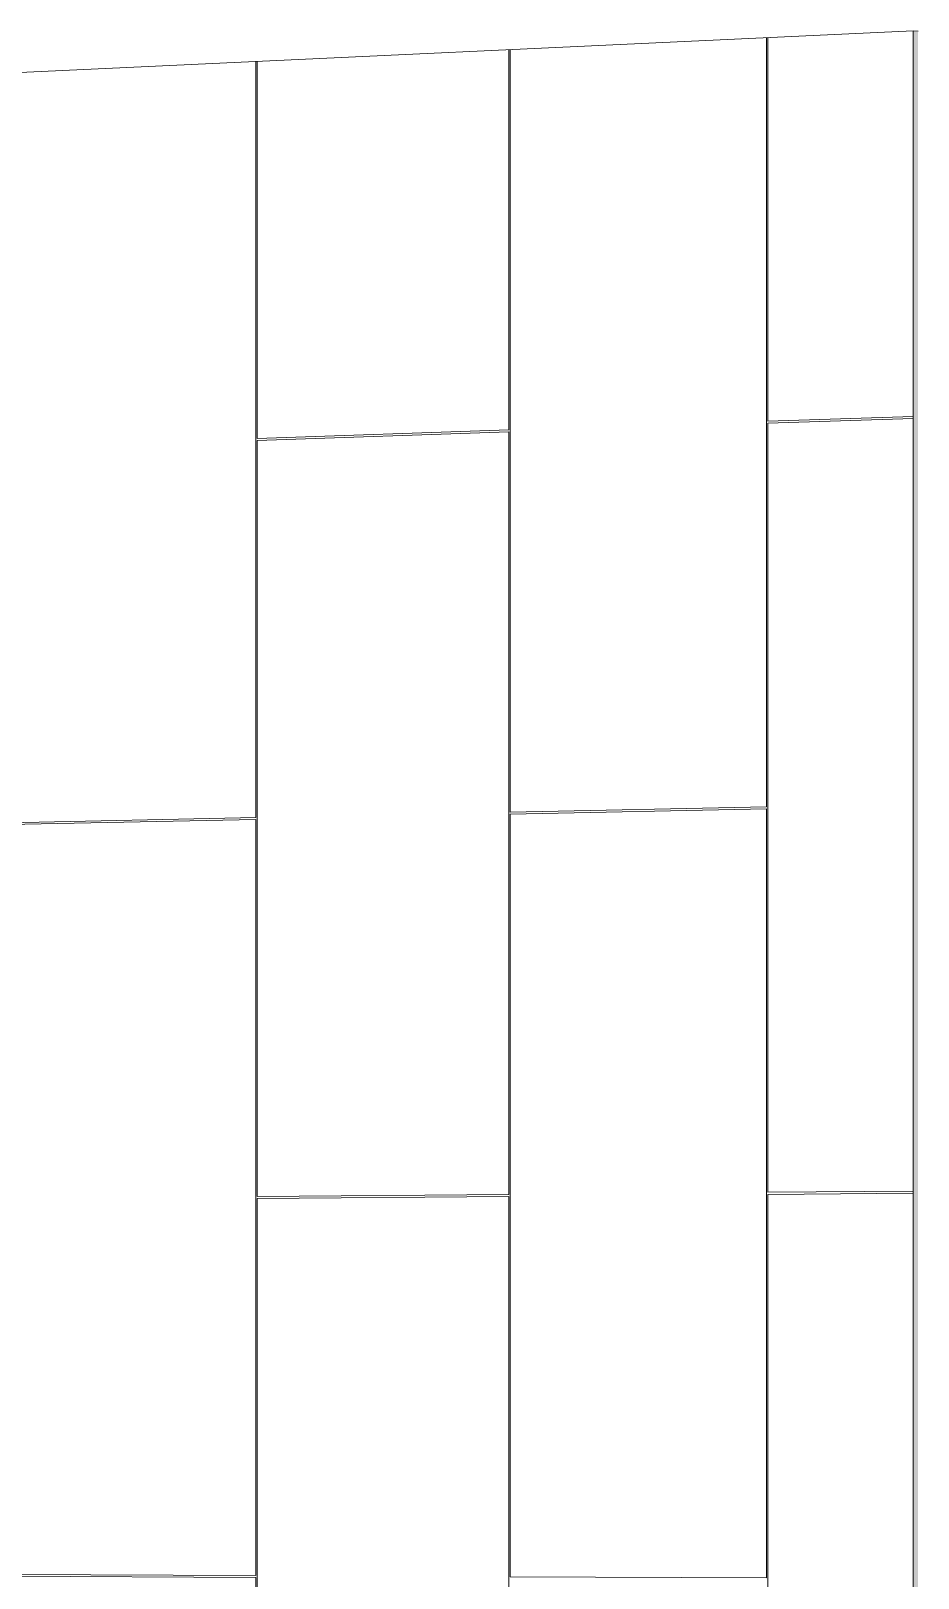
# Model space of a CAD drawing. Header units: inches. Extents: x 31156 to 31160, y -65 to 66.
# Drawn here: x 31159.3979 to 31159.4444, y 65.9927 to 66.0737 of the extents above; entities that cross this region are included whole.
import ezdxf

# ---------------------------------------------------------------- set-up
doc = ezdxf.new("R2010")
doc.units = ezdxf.units.IN
doc.header["$MEASUREMENT"] = 0
doc.layers.add('A-WALL-PATT', color=111, linetype='Continuous', lineweight=13)
doc.layers.add('L-SITE-WALL', color=31, linetype='Continuous', lineweight=13)

# ---------------------------------------------------------------- blocks, each defined once
blk = doc.blocks.new('FP_82-Looking South West')
at = {"layer": 'A-WALL-PATT', "lineweight": 9}
for p, q in [((-31660.7773, 66.053147), (-31660.7773, 66.073339)), ((-31660.777229, 66.053254), (-31660.777229, 66.073342)), ((-31660.79079, 66.052797), (-31660.79079, 66.072712)), ((-31660.790721, 66.052695), (-31660.790721, 66.072715)), ((-31660.804053, 66.052247), (-31660.804053, 66.072096)), ((-31660.803984, 66.052352), (-31660.803984, 66.0721)), ((-31660.803984, 66.052352), (-31660.79079, 66.052797)), ((-31660.7773, 66.03306), (-31660.7773, 66.053147)), ((-31660.777229, 66.053254), (-31660.769631, 66.05351)), ((-31660.777229, 66.053149), (-31660.769631, 66.053405)), ((-31660.777229, 66.012869), (-31660.777229, 66.053149)), ((-31660.804053, 66.0325), (-31660.804053, 66.052247)), ((-31660.79079, 66.052693), (-31660.803984, 66.052249)), ((-31660.803984, 66.012651), (-31660.803984, 66.052249)), ((-31660.79079, 66.012758), (-31660.79079, 66.052693)), ((-31660.790721, 66.032779), (-31660.790721, 66.052695)), ((-31660.804053, 66.0325), (-31660.817025, 66.032228)), ((-31660.7773, 66.03306), (-31660.790721, 66.032779)), ((-31660.790721, 66.032675), (-31660.7773, 66.032955)), ((-31660.790721, 65.992739), (-31660.790721, 66.032675)), ((-31660.7773, 65.992677), (-31660.7773, 66.032955)), ((-31660.817025, 66.032126), (-31660.804053, 66.032397)), ((-31660.804053, 65.992801), (-31660.804053, 66.032397)), ((-31660.79079, 66.012758), (-31660.803984, 66.012651)), ((-31660.79079, 66.012655), (-31660.803984, 66.012548)), ((-31660.803984, 65.97295), (-31660.803984, 66.012548)), ((-31660.79079, 65.97272), (-31660.79079, 66.012655)), ((-31660.769631, 66.012931), (-31660.777229, 66.012869)), ((-31660.769631, 66.012826), (-31660.777229, 66.012764)), ((-31660.777229, 65.972484), (-31660.777229, 66.012764)), ((-31660.804053, 65.992801), (-31660.817025, 65.992861)), ((-31660.817025, 65.992759), (-31660.804053, 65.992698)), ((-31660.804053, 65.972848), (-31660.804053, 65.992698)), ((-31660.7773, 65.992677), (-31660.790721, 65.992739))]:
    blk.add_line(p, q, dxfattribs=at)

msp = doc.modelspace()

# ---------------------------------------------------------------- hatches: boundary and pattern name
at = {"layer": 'L-SITE-WALL', "lineweight": 5}
h = msp.add_hatch(color=256, dxfattribs=at)
h.paths.add_polyline_path([(31159.444088, 65.972246), (31159.444351, 65.972253), (31159.444351, 66.073678), (31159.444088, 66.073695), (31159.444088, 65.974223)], flags=0)
h.paths.add_polyline_path([(31159.44794, 65.973154), (31159.44794, 65.99138), (31159.446111, 65.991379), (31159.446111, 65.973185), (31159.447688, 65.973158)], flags=0)
h.paths.add_polyline_path([(31159.446111, 65.992677), (31159.44794, 65.992689), (31159.44794, 66.011645), (31159.44769, 66.011643), (31159.44769, 66.011678), (31159.446111, 66.011672), (31159.446111, 65.993024)], flags=0)
h.paths.add_polyline_path([(31159.446111, 66.012951), (31159.446435, 66.012968), (31159.446428, 66.013001), (31159.446437, 66.014006), (31159.446625, 66.014198), (31159.44794, 66.01421), (31159.44794, 66.03319), (31159.44646, 66.033243), (31159.446428, 66.033313), (31159.446437, 66.034318), (31159.446625, 66.034506), (31159.44794, 66.034535), (31159.44794, 66.04368), (31159.446111, 66.04375), (31159.446111, 66.012958)], flags=0)
h.paths.add_polyline_path([(31159.446111, 66.04497), (31159.446781, 66.045031), (31159.44794, 66.044985), (31159.44794, 66.052827), (31159.446323, 66.052929), (31159.446323, 66.05295), (31159.446111, 66.052929), (31159.446111, 66.045031)], flags=0)
h.paths.add_polyline_path([(31159.44794, 66.053817), (31159.44794, 66.073446), (31159.446927, 66.073511), (31159.446927, 66.053865), (31159.447539, 66.053836)], flags=0)

# ---------------------------------------------------------------- linework, layer by layer
at = {"layer": 'L-SITE-WALL'}
for p, q in [((31159.444088, 66.073695), (31159.331381, 66.068461)), ((31159.444088, 65.972246), (31159.444088, 66.073695)), ((31159.444088, 66.073695), (31159.444351, 66.073678))]:
    msp.add_line(p, q, dxfattribs=at)

# ---------------------------------------------------------------- block references
at = {"layer": 'L-SITE-WALL', "lineweight": 9}
msp.add_blockref('FP_82-Looking South West', (62820.213719, 0), dxfattribs=at)

doc.saveas('drawing.dxf')
